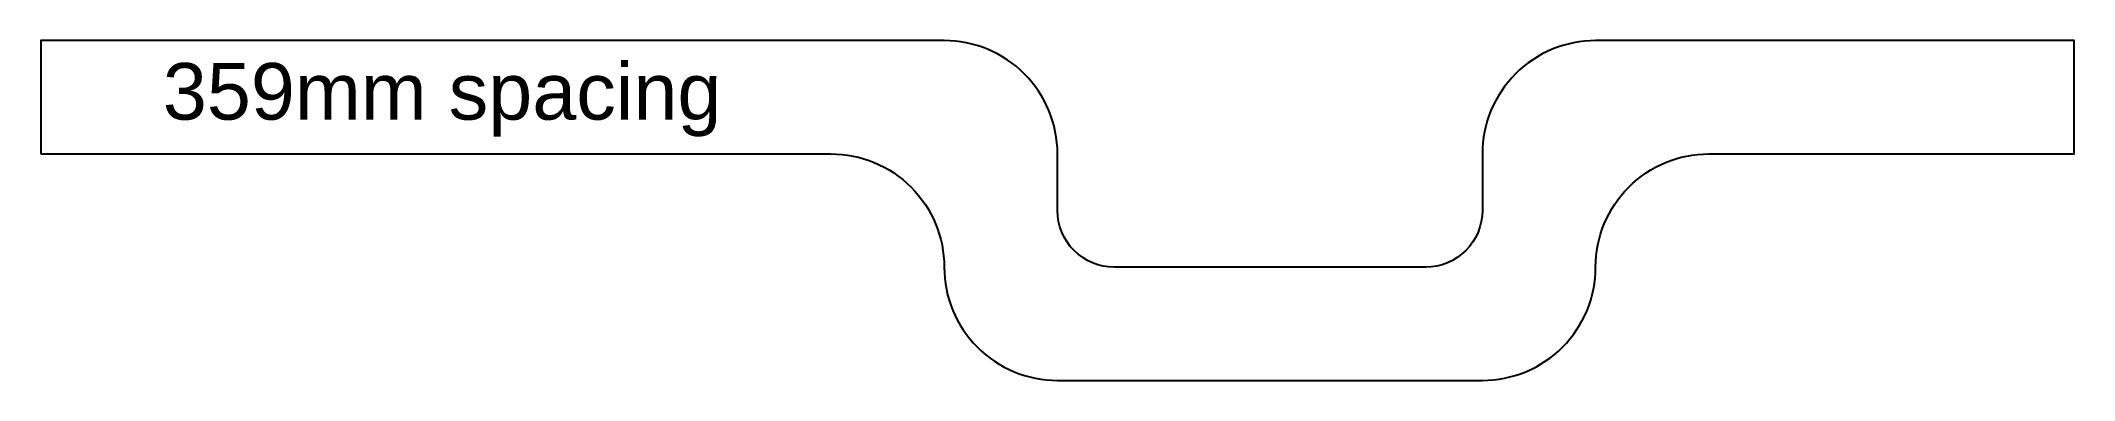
# Model space of a CAD drawing. Header units: millimetres. Extents: x 0 to 359, y -10 to 50.
import ezdxf

# ---------------------------------------------------------------- set-up
doc = ezdxf.new("R2010")
doc.units = ezdxf.units.MM
doc.styles.get("Standard").update_dxf_attribs({"font": 'arial.ttf'})

msp = doc.modelspace()

# ---------------------------------------------------------------- linework, layer by layer
msp.add_lwpolyline([(0, 30), (139.5, 30, -0.414214), (159.5, 10), (159.5, 10, 0.414214), (179.5, -10), (254.5, -10, 0.414214), (274.5, 10), (274.5, 10, -0.414214), (294.5, 30), (359, 30), (359, 50), (274.5, 50, 0.414214), (254.5, 30), (254.5, 20, -0.414214), (244.5, 10), (189.5, 10, -0.414214), (179.5, 20), (179.5, 30, 0.414214), (159.5, 50), (0, 50)], format="xyb", close=True)

# ---------------------------------------------------------------- texts
at = {"linetype": 'Continuous'}
msp.add_text('359mm spacing', height=10, dxfattribs=at).set_placement((21.57, 36.05))

doc.saveas('drawing.dxf')
